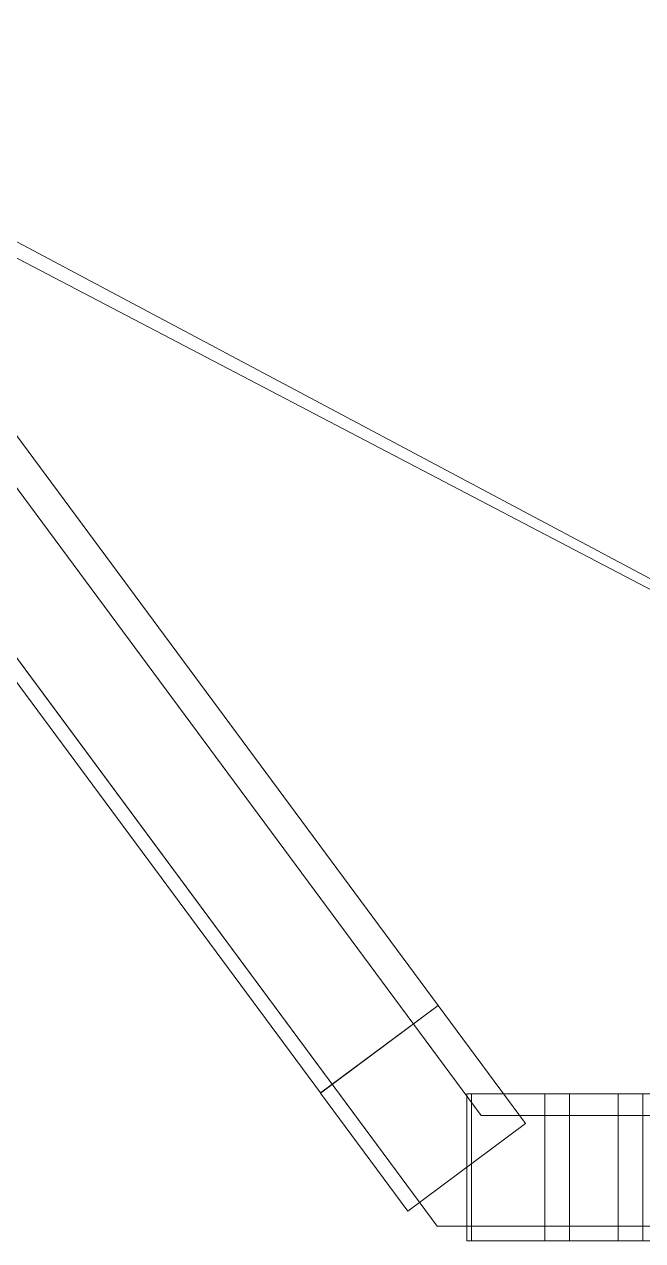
# Model space of a CAD drawing. Header units: millimetres. Extents: x -40035 to 35850, y -22604 to 20487.
# Drawn here: x -6980 to -6348, y -22604 to -21362 of the extents above; entities that cross this region are included whole.
import ezdxf

# ---------------------------------------------------------------- set-up
doc = ezdxf.new("R2010")
doc.units = ezdxf.units.MM
for name, color, linetype, lineweight in [('A-FLOR', 192, 'Continuous', 9), ('A-GLAZ-CWMG', 51, 'Continuous', 9), ('A-ROOF', 132, 'Continuous', 9), ('S-FNDN', 32, 'Continuous', 9)]:
    doc.layers.add(name, color=color, linetype=linetype, lineweight=lineweight)

# ---------------------------------------------------------------- blocks, each defined once
blk = doc.blocks.new('Pfosten rechteckig - 6 x 12-705040-_3D_')
at = {"layer": 'A-GLAZ-CWMG'}
mesh = blk.add_polyface(dxfattribs=at)
corners = [(0, 75), (-150, 75), (-150, -75), (0, -75)]
mesh.append_faces([[corners[k] for k in face] for face in [(2, 3, 0, 1)]])
mesh = blk.add_polyface(dxfattribs=at)
corners = [(-150, 75), (0, 75), (0, 75, -1066.7), (-150, 75, -1066.7)]
mesh.append_faces([[corners[k] for k in face] for face in [(0, 1, 2, 3)]])
mesh = blk.add_polyface(dxfattribs=at)
corners = [(-150, -75), (-150, 75), (-150, 75, -1066.7), (-150, -75, -1066.7)]
mesh.append_faces([[corners[k] for k in face] for face in [(3, 0, 1, 2)]])
mesh = blk.add_polyface(dxfattribs=at)
corners = [(0, 75), (0, -75), (0, -75, -1066.7), (0, 75, -1066.7)]
mesh.append_faces([[corners[k] for k in face] for face in [(3, 0, 1, 2)]])
mesh = blk.add_polyface(dxfattribs=at)
corners = [(0, -75), (-150, -75), (-150, -75, -1066.7), (0, -75, -1066.7)]
mesh.append_faces([[corners[k] for k in face] for face in [(0, 1, 2, 3)]])
blk = doc.blocks.new('Pfosten rechteckig - 6 x 12-705039-_3D_')
at = {"layer": 'A-GLAZ-CWMG'}
mesh = blk.add_polyface(dxfattribs=at)
corners = [(-150, 75), (0, 75), (0, 75, -550), (-150, 75, -550)]
mesh.append_faces([[corners[k] for k in face] for face in [(3, 0, 1, 2)]])
mesh = blk.add_polyface(dxfattribs=at)
corners = [(-150, -75), (-150, 75), (-150, 75, -550), (-150, -75, -550)]
mesh.append_faces([[corners[k] for k in face] for face in [(0, 1, 2, 3)]])
mesh = blk.add_polyface(dxfattribs=at)
corners = [(0, 75), (0, -75), (0, -75, -550), (0, 75, -550)]
mesh.append_faces([[corners[k] for k in face] for face in [(0, 1, 2, 3)]])
mesh = blk.add_polyface(dxfattribs=at)
corners = [(0, -75), (-150, -75), (-150, -75, -550), (0, -75, -550)]
mesh.append_faces([[corners[k] for k in face] for face in [(3, 0, 1, 2)]])
blk = doc.blocks.new('Pfosten rechteckig - 6 x 12-705048-_3D_')
at = {"layer": 'A-GLAZ-CWMG'}
mesh = blk.add_polyface(dxfattribs=at)
corners = [(-150, 75), (0, 75), (0, 75, -1066.7), (-150, 75, -1066.7)]
mesh.append_faces([[corners[k] for k in face] for face in [(3, 0, 1, 2)]])
mesh = blk.add_polyface(dxfattribs=at)
corners = [(-150, -75), (-150, 75), (-150, 75, -1066.7), (-150, -75, -1066.7)]
mesh.append_faces([[corners[k] for k in face] for face in [(3, 0, 1, 2)]])
mesh = blk.add_polyface(dxfattribs=at)
corners = [(0, 75), (0, -75), (0, -75, -1066.7), (0, 75, -1066.7)]
mesh.append_faces([[corners[k] for k in face] for face in [(3, 0, 1, 2)]])
mesh = blk.add_polyface(dxfattribs=at)
corners = [(0, -75), (-150, -75), (-150, -75, -1066.7), (0, -75, -1066.7)]
mesh.append_faces([[corners[k] for k in face] for face in [(3, 0, 1, 2)]])
blk = doc.blocks.new('Pfosten rechteckig - 6 x 12-997120-_3D_')
at = {"layer": 'A-GLAZ-CWMG'}
mesh = blk.add_polyface(dxfattribs=at)
corners = [(75, 75), (-75, 75), (-75, -75), (75, -75)]
mesh.append_faces([[corners[k] for k in face] for face in [(2, 3, 0, 1)]])
mesh = blk.add_polyface(dxfattribs=at)
corners = [(75, 75, -1235.3), (75, -75, -1235.3), (-75, -75, -1235.3), (-75, 75, -1235.3)]
mesh.append_faces([[corners[k] for k in face] for face in [(0, 1, 2, 3)]])
mesh = blk.add_polyface(dxfattribs=at)
corners = [(-75, 75), (75, 75), (75, 75, -1235.3), (-75, 75, -1235.3)]
mesh.append_faces([[corners[k] for k in face] for face in [(0, 1, 2, 3)]])
mesh = blk.add_polyface(dxfattribs=at)
corners = [(-75, -75), (-75, 75), (-75, 75, -1235.3), (-75, -75, -1235.3)]
mesh.append_faces([[corners[k] for k in face] for face in [(0, 1, 2, 3)]])
mesh = blk.add_polyface(dxfattribs=at)
corners = [(75, 75), (75, -75), (75, -75, -1235.3), (75, 75, -1235.3)]
mesh.append_faces([[corners[k] for k in face] for face in [(0, 1, 2, 3)]])
mesh = blk.add_polyface(dxfattribs=at)
corners = [(75, -75), (-75, -75), (-75, -75, -1235.3), (75, -75, -1235.3)]
mesh.append_faces([[corners[k] for k in face] for face in [(0, 1, 2, 3)]])
blk = doc.blocks.new('Pfosten rechteckig - 6 x 12-997121-_3D_')
at = {"layer": 'A-GLAZ-CWMG'}
mesh = blk.add_polyface(dxfattribs=at)
corners = [(0, 75), (-150, 75), (-150, -75), (0, -75)]
mesh.append_faces([[corners[k] for k in face] for face in [(2, 3, 0, 1)]])
mesh = blk.add_polyface(dxfattribs=at)
corners = [(0, 75, -1235.3), (0, -75, -1235.3), (-150, -75, -1235.3), (-150, 75, -1235.3)]
mesh.append_faces([[corners[k] for k in face] for face in [(0, 1, 2, 3)]])
mesh = blk.add_polyface(dxfattribs=at)
corners = [(-150, 75), (0, 75), (0, 75, -1235.3), (-150, 75, -1235.3)]
mesh.append_faces([[corners[k] for k in face] for face in [(0, 1, 2, 3)]])
mesh = blk.add_polyface(dxfattribs=at)
corners = [(-150, -75), (-150, 75), (-150, 75, -1235.3), (-150, -75, -1235.3)]
mesh.append_faces([[corners[k] for k in face] for face in [(3, 0, 1, 2)]])
mesh = blk.add_polyface(dxfattribs=at)
corners = [(0, 75), (0, -75), (0, -75, -1235.3), (0, 75, -1235.3)]
mesh.append_faces([[corners[k] for k in face] for face in [(3, 0, 1, 2)]])
mesh = blk.add_polyface(dxfattribs=at)
corners = [(0, -75), (-150, -75), (-150, -75, -1235.3), (0, -75, -1235.3)]
mesh.append_faces([[corners[k] for k in face] for face in [(0, 1, 2, 3)]])
blk = doc.blocks.new('Pfosten rechteckig - 6 x 12-574866-_3D_')
at = {"layer": 'A-GLAZ-CWMG'}
mesh = blk.add_polyface(dxfattribs=at)
corners = [(75, 75), (-75, 75), (-75, -75), (75, -75)]
mesh.append_faces([[corners[k] for k in face] for face in [(2, 3, 0, 1)]])
mesh = blk.add_polyface(dxfattribs=at)
corners = [(-75, 75), (75, 75), (75, 75, -100), (-75, 75, -100)]
mesh.append_faces([[corners[k] for k in face] for face in [(0, 1, 2, 3)]])
mesh = blk.add_polyface(dxfattribs=at)
corners = [(-75, -75), (-75, 75), (-75, 75, -100), (-75, -75, -100)]
mesh.append_faces([[corners[k] for k in face] for face in [(0, 1, 2, 3)]])
mesh = blk.add_polyface(dxfattribs=at)
corners = [(75, 75), (75, -75), (75, -75, -100), (75, 75, -100)]
mesh.append_faces([[corners[k] for k in face] for face in [(0, 1, 2, 3)]])
mesh = blk.add_polyface(dxfattribs=at)
corners = [(75, -75), (-75, -75), (-75, -75, -100), (75, -75, -100)]
mesh.append_faces([[corners[k] for k in face] for face in [(0, 1, 2, 3)]])
blk = doc.blocks.new('Pfosten rechteckig - 6 x 12-705012-_3D_')
at = {"layer": 'A-GLAZ-CWMG'}
mesh = blk.add_polyface(dxfattribs=at)
corners = [(-150, 75), (0, 75), (0, 75, -1000), (-150, 75, -1000)]
mesh.append_faces([[corners[k] for k in face] for face in [(0, 1, 2, 3)]])
mesh = blk.add_polyface(dxfattribs=at)
corners = [(-150, -75), (-150, 75), (-150, 75, -1000), (-150, -75, -1000)]
mesh.append_faces([[corners[k] for k in face] for face in [(3, 0, 1, 2)]])
mesh = blk.add_polyface(dxfattribs=at)
corners = [(0, 75), (0, -75), (0, -75, -1000), (0, 75, -1000)]
mesh.append_faces([[corners[k] for k in face] for face in [(3, 0, 1, 2)]])
mesh = blk.add_polyface(dxfattribs=at)
corners = [(0, -75), (-150, -75), (-150, -75, -1000), (0, -75, -1000)]
mesh.append_faces([[corners[k] for k in face] for face in [(0, 1, 2, 3)]])
blk = doc.blocks.new('Pfosten rechteckig - 6 x 12-998160-_3D_')
at = {"layer": 'A-GLAZ-CWMG'}
mesh = blk.add_polyface(dxfattribs=at)
corners = [(75, 75, -100), (75, -75, -100), (-75, -75, -100), (-75, 75, -100)]
mesh.append_faces([[corners[k] for k in face] for face in [(0, 1, 2, 3)]])
mesh = blk.add_polyface(dxfattribs=at)
corners = [(-75, 75), (75, 75), (75, 75, -100), (-75, 75, -100)]
mesh.append_faces([[corners[k] for k in face] for face in [(3, 0, 1, 2)]])
mesh = blk.add_polyface(dxfattribs=at)
corners = [(-75, -75), (-75, 75), (-75, 75, -100), (-75, -75, -100)]
mesh.append_faces([[corners[k] for k in face] for face in [(3, 0, 1, 2)]])
mesh = blk.add_polyface(dxfattribs=at)
corners = [(75, 75), (75, -75), (75, -75, -100), (75, 75, -100)]
mesh.append_faces([[corners[k] for k in face] for face in [(3, 0, 1, 2)]])
mesh = blk.add_polyface(dxfattribs=at)
corners = [(75, -75), (-75, -75), (-75, -75, -100), (75, -75, -100)]
mesh.append_faces([[corners[k] for k in face] for face in [(3, 0, 1, 2)]])
blk = doc.blocks.new('Pfosten rechteckig - 6 x 12-996998-_3D_')
at = {"layer": 'A-GLAZ-CWMG'}
mesh = blk.add_polyface(dxfattribs=at)
corners = [(75, 75, -25), (75, -75, -25), (-75, -75, -25), (-75, 75, -25)]
mesh.append_faces([[corners[k] for k in face] for face in [(0, 1, 2, 3)]])
mesh = blk.add_polyface(dxfattribs=at)
corners = [(-75, 75), (75, 75), (75, 75, -25), (-75, 75, -25)]
mesh.append_faces([[corners[k] for k in face] for face in [(0, 1, 2, 3)]])
mesh = blk.add_polyface(dxfattribs=at)
corners = [(-75, -75), (-75, 75), (-75, 75, -25), (-75, -75, -25)]
mesh.append_faces([[corners[k] for k in face] for face in [(0, 1, 2, 3)]])
mesh = blk.add_polyface(dxfattribs=at)
corners = [(75, 75), (75, -75), (75, -75, -25), (75, 75, -25)]
mesh.append_faces([[corners[k] for k in face] for face in [(0, 1, 2, 3)]])
mesh = blk.add_polyface(dxfattribs=at)
corners = [(75, -75), (-75, -75), (-75, -75, -25), (75, -75, -25)]
mesh.append_faces([[corners[k] for k in face] for face in [(0, 1, 2, 3)]])
blk = doc.blocks.new('Pfosten rechteckig - 6 x 12-997103-_3D_')
at = {"layer": 'A-GLAZ-CWMG'}
mesh = blk.add_polyface(dxfattribs=at)
corners = [(75, 75), (-75, 75), (-75, -75), (75, -75)]
mesh.append_faces([[corners[k] for k in face] for face in [(2, 3, 0, 1)]])
mesh = blk.add_polyface(dxfattribs=at)
corners = [(75, 75, -1216.7), (75, -75, -1216.7), (-75, -75, -1216.7), (-75, 75, -1216.7)]
mesh.append_faces([[corners[k] for k in face] for face in [(0, 1, 2, 3)]])
mesh = blk.add_polyface(dxfattribs=at)
corners = [(-75, 75), (75, 75), (75, 75, -1216.7), (-75, 75, -1216.7)]
mesh.append_faces([[corners[k] for k in face] for face in [(3, 0, 1, 2)]])
mesh = blk.add_polyface(dxfattribs=at)
corners = [(-75, -75), (-75, 75), (-75, 75, -1216.7), (-75, -75, -1216.7)]
mesh.append_faces([[corners[k] for k in face] for face in [(3, 0, 1, 2)]])
mesh = blk.add_polyface(dxfattribs=at)
corners = [(75, 75), (75, -75), (75, -75, -1216.7), (75, 75, -1216.7)]
mesh.append_faces([[corners[k] for k in face] for face in [(3, 0, 1, 2)]])
mesh = blk.add_polyface(dxfattribs=at)
corners = [(75, -75), (-75, -75), (-75, -75, -1216.7), (75, -75, -1216.7)]
mesh.append_faces([[corners[k] for k in face] for face in [(3, 0, 1, 2)]])
blk = doc.blocks.new('Pfosten rechteckig - 6 x 12-705058-_3D_')
at = {"layer": 'A-GLAZ-CWMG'}
mesh = blk.add_polyface(dxfattribs=at)
corners = [(0, 75, -1000), (0, -75, -1000), (-150, -75, -1000), (-150, 75, -1000)]
mesh.append_faces([[corners[k] for k in face] for face in [(0, 1, 2, 3)]])
mesh = blk.add_polyface(dxfattribs=at)
corners = [(-150, 75), (0, 75), (0, 75, -1000), (-150, 75, -1000)]
mesh.append_faces([[corners[k] for k in face] for face in [(0, 1, 2, 3)]])
mesh = blk.add_polyface(dxfattribs=at)
corners = [(-150, -75), (-150, 75), (-150, 75, -1000), (-150, -75, -1000)]
mesh.append_faces([[corners[k] for k in face] for face in [(0, 1, 2, 3)]])
mesh = blk.add_polyface(dxfattribs=at)
corners = [(0, 75), (0, -75), (0, -75, -1000), (0, 75, -1000)]
mesh.append_faces([[corners[k] for k in face] for face in [(0, 1, 2, 3)]])
mesh = blk.add_polyface(dxfattribs=at)
corners = [(0, -75), (-150, -75), (-150, -75, -1000), (0, -75, -1000)]
mesh.append_faces([[corners[k] for k in face] for face in [(0, 1, 2, 3)]])
blk = doc.blocks.new('Pfosten rechteckig - 6 x 12-997122-_3D_')
at = {"layer": 'A-GLAZ-CWMG'}
mesh = blk.add_polyface(dxfattribs=at)
corners = [(0, 75), (-150, 75), (-150, -75), (0, -75)]
mesh.append_faces([[corners[k] for k in face] for face in [(2, 3, 0, 1)]])
mesh = blk.add_polyface(dxfattribs=at)
corners = [(0, 75, -1235.3), (0, -75, -1235.3), (-150, -75, -1235.3), (-150, 75, -1235.3)]
mesh.append_faces([[corners[k] for k in face] for face in [(0, 1, 2, 3)]])
mesh = blk.add_polyface(dxfattribs=at)
corners = [(-150, 75), (0, 75), (0, 75, -1235.3), (-150, 75, -1235.3)]
mesh.append_faces([[corners[k] for k in face] for face in [(0, 1, 2, 3)]])
mesh = blk.add_polyface(dxfattribs=at)
corners = [(-150, -75), (-150, 75), (-150, 75, -1235.3), (-150, -75, -1235.3)]
mesh.append_faces([[corners[k] for k in face] for face in [(3, 0, 1, 2)]])
mesh = blk.add_polyface(dxfattribs=at)
corners = [(0, 75), (0, -75), (0, -75, -1235.3), (0, 75, -1235.3)]
mesh.append_faces([[corners[k] for k in face] for face in [(3, 0, 1, 2)]])
mesh = blk.add_polyface(dxfattribs=at)
corners = [(0, -75), (-150, -75), (-150, -75, -1235.3), (0, -75, -1235.3)]
mesh.append_faces([[corners[k] for k in face] for face in [(0, 1, 2, 3)]])
blk = doc.blocks.new('Pfosten rechteckig - 6 x 12-625972-_3D_')
at = {"layer": 'A-GLAZ-CWMG'}
mesh = blk.add_polyface(dxfattribs=at)
corners = [(-150, 75), (0, 75), (0, 75, -100), (-150, 75, -100)]
mesh.append_faces([[corners[k] for k in face] for face in [(3, 0, 1, 2)]])
mesh = blk.add_polyface(dxfattribs=at)
corners = [(-150, -75), (-150, 75), (-150, 75, -100), (-150, -75, -100)]
mesh.append_faces([[corners[k] for k in face] for face in [(0, 1, 2, 3)]])
mesh = blk.add_polyface(dxfattribs=at)
corners = [(0, 75), (0, -75), (0, -75, -100), (0, 75, -100)]
mesh.append_faces([[corners[k] for k in face] for face in [(0, 1, 2, 3)]])
mesh = blk.add_polyface(dxfattribs=at)
corners = [(0, -75), (-150, -75), (-150, -75, -100), (0, -75, -100)]
mesh.append_faces([[corners[k] for k in face] for face in [(3, 0, 1, 2)]])
blk = doc.blocks.new('Pfosten rechteckig - 6 x 12-705044-_3D_')
at = {"layer": 'A-GLAZ-CWMG'}
mesh = blk.add_polyface(dxfattribs=at)
corners = [(0, 75, -80), (0, -75, -80), (-150, -75, -80), (-150, 75, -80)]
mesh.append_faces([[corners[k] for k in face] for face in [(0, 1, 2, 3)]])
mesh = blk.add_polyface(dxfattribs=at)
corners = [(-150, 75), (0, 75), (0, 75, -80), (-150, 75, -80)]
mesh.append_faces([[corners[k] for k in face] for face in [(0, 1, 2, 3)]])
mesh = blk.add_polyface(dxfattribs=at)
corners = [(-150, -75), (-150, 75), (-150, 75, -80), (-150, -75, -80)]
mesh.append_faces([[corners[k] for k in face] for face in [(0, 1, 2, 3)]])
mesh = blk.add_polyface(dxfattribs=at)
corners = [(0, 75), (0, -75), (0, -75, -80), (0, 75, -80)]
mesh.append_faces([[corners[k] for k in face] for face in [(0, 1, 2, 3)]])
mesh = blk.add_polyface(dxfattribs=at)
corners = [(0, -75), (-150, -75), (-150, -75, -80), (0, -75, -80)]
mesh.append_faces([[corners[k] for k in face] for face in [(0, 1, 2, 3)]])
blk = doc.blocks.new('Pfosten rechteckig - 6 x 12-997104-_3D_')
at = {"layer": 'A-GLAZ-CWMG'}
mesh = blk.add_polyface(dxfattribs=at)
corners = [(0, 75), (-150, 75), (-150, -75), (0, -75)]
mesh.append_faces([[corners[k] for k in face] for face in [(2, 3, 0, 1)]])
mesh = blk.add_polyface(dxfattribs=at)
corners = [(-150, 75), (0, 75), (0, 75, -25), (-150, 75, -25)]
mesh.append_faces([[corners[k] for k in face] for face in [(0, 1, 2, 3)]])
mesh = blk.add_polyface(dxfattribs=at)
corners = [(-150, -75), (-150, 75), (-150, 75, -25), (-150, -75, -25)]
mesh.append_faces([[corners[k] for k in face] for face in [(0, 1, 2, 3)]])
mesh = blk.add_polyface(dxfattribs=at)
corners = [(0, 75), (0, -75), (0, -75, -25), (0, 75, -25)]
mesh.append_faces([[corners[k] for k in face] for face in [(0, 1, 2, 3)]])
mesh = blk.add_polyface(dxfattribs=at)
corners = [(0, -75), (-150, -75), (-150, -75, -25), (0, -75, -25)]
mesh.append_faces([[corners[k] for k in face] for face in [(0, 1, 2, 3)]])
blk = doc.blocks.new('Pfosten rechteckig - 6 x 12-997105-_3D_')
at = {"layer": 'A-GLAZ-CWMG'}
mesh = blk.add_polyface(dxfattribs=at)
corners = [(0, 75), (-150, 75), (-150, -75), (0, -75)]
mesh.append_faces([[corners[k] for k in face] for face in [(2, 3, 0, 1)]])
mesh = blk.add_polyface(dxfattribs=at)
corners = [(0, 75, -5), (0, -75, -5), (-150, -75, -5), (-150, 75, -5)]
mesh.append_faces([[corners[k] for k in face] for face in [(0, 1, 2, 3)]])
mesh = blk.add_polyface(dxfattribs=at)
corners = [(-150, 75), (0, 75), (0, 75, -5), (-150, 75, -5)]
mesh.append_faces([[corners[k] for k in face] for face in [(3, 0, 1, 2)]])
mesh = blk.add_polyface(dxfattribs=at)
corners = [(-150, -75), (-150, 75), (-150, 75, -5), (-150, -75, -5)]
mesh.append_faces([[corners[k] for k in face] for face in [(3, 0, 1, 2)]])
mesh = blk.add_polyface(dxfattribs=at)
corners = [(0, 75), (0, -75), (0, -75, -5), (0, 75, -5)]
mesh.append_faces([[corners[k] for k in face] for face in [(3, 0, 1, 2)]])
mesh = blk.add_polyface(dxfattribs=at)
corners = [(0, -75), (-150, -75), (-150, -75, -5), (0, -75, -5)]
mesh.append_faces([[corners[k] for k in face] for face in [(3, 0, 1, 2)]])
blk = doc.blocks.new('Pfosten rechteckig - 6 x 12-997107-_3D_')
at = {"layer": 'A-GLAZ-CWMG'}
mesh = blk.add_polyface(dxfattribs=at)
corners = [(75, 75, -1975), (75, -75, -1975), (-75, -75, -1975), (-75, 75, -1975)]
mesh.append_faces([[corners[k] for k in face] for face in [(0, 1, 2, 3)]])
mesh = blk.add_polyface(dxfattribs=at)
corners = [(-75, 75), (75, 75), (75, 75, -1975), (-75, 75, -1975)]
mesh.append_faces([[corners[k] for k in face] for face in [(3, 0, 1, 2)]])
mesh = blk.add_polyface(dxfattribs=at)
corners = [(-75, -75), (-75, 75), (-75, 75, -1975), (-75, -75, -1975)]
mesh.append_faces([[corners[k] for k in face] for face in [(3, 0, 1, 2)]])
mesh = blk.add_polyface(dxfattribs=at)
corners = [(75, 75), (75, -75), (75, -75, -1975), (75, 75, -1975)]
mesh.append_faces([[corners[k] for k in face] for face in [(3, 0, 1, 2)]])
mesh = blk.add_polyface(dxfattribs=at)
corners = [(75, -75), (-75, -75), (-75, -75, -1975), (75, -75, -1975)]
mesh.append_faces([[corners[k] for k in face] for face in [(3, 0, 1, 2)]])
blk = doc.blocks.new('Pfosten rechteckig - 6 x 12-998161-_3D_')
at = {"layer": 'A-GLAZ-CWMG'}
mesh = blk.add_polyface(dxfattribs=at)
corners = [(75, 75), (-75, 75), (-75, -75), (75, -75)]
mesh.append_faces([[corners[k] for k in face] for face in [(2, 3, 0, 1)]])
mesh = blk.add_polyface(dxfattribs=at)
corners = [(75, 75, -1066.7), (75, -75, -1066.7), (-75, -75, -1066.7), (-75, 75, -1066.7)]
mesh.append_faces([[corners[k] for k in face] for face in [(0, 1, 2, 3)]])
mesh = blk.add_polyface(dxfattribs=at)
corners = [(-75, 75), (75, 75), (75, 75, -1066.7), (-75, 75, -1066.7)]
mesh.append_faces([[corners[k] for k in face] for face in [(3, 0, 1, 2)]])
mesh = blk.add_polyface(dxfattribs=at)
corners = [(-75, -75), (-75, 75), (-75, 75, -1066.7), (-75, -75, -1066.7)]
mesh.append_faces([[corners[k] for k in face] for face in [(3, 0, 1, 2)]])
mesh = blk.add_polyface(dxfattribs=at)
corners = [(75, 75), (75, -75), (75, -75, -1066.7), (75, 75, -1066.7)]
mesh.append_faces([[corners[k] for k in face] for face in [(3, 0, 1, 2)]])
mesh = blk.add_polyface(dxfattribs=at)
corners = [(75, -75), (-75, -75), (-75, -75, -1066.7), (75, -75, -1066.7)]
mesh.append_faces([[corners[k] for k in face] for face in [(3, 0, 1, 2)]])

msp = doc.modelspace()

# ---------------------------------------------------------------- block references
at = {"layer": 'A-GLAZ-CWMG', "extrusion": (0.595185, -0.803589, 0), "rotation": 90}
for name, p in [('Pfosten rechteckig - 6 x 12-997120-_3D_', (-18654.7, 3200, 14068.9)), ('Pfosten rechteckig - 6 x 12-997120-_3D_', (-18654.7, 2133.3, 14068.9)), ('Pfosten rechteckig - 6 x 12-997120-_3D_', (-18654.7, 1066.7, 14068.9)), ('Pfosten rechteckig - 6 x 12-997120-_3D_', (-18654.7, 3750, 14068.9)), ('Pfosten rechteckig - 6 x 12-997120-_3D_', (-18654.7, 4300, 14068.9)), ('Pfosten rechteckig - 6 x 12-997120-_3D_', (-18654.7, 5300, 14068.9)), ('Pfosten rechteckig - 6 x 12-997120-_3D_', (-18654.7, 6300, 14068.9)), ('Pfosten rechteckig - 6 x 12-997122-_3D_', (-18654.7, 7300, 14068.9))]:
    msp.add_blockref(name, p, dxfattribs=at)
at = {"layer": 'A-GLAZ-CWMG', "extrusion": (-0.595185, 0.803589, 0), "rotation": 270}
msp.add_blockref('Pfosten rechteckig - 6 x 12-997121-_3D_', (18654.7, 0, -12833.6), dxfattribs=at)
at = {"layer": 'A-GLAZ-CWMG', "extrusion": (0, 0, -1)}
for name, p, rotation in [('Pfosten rechteckig - 6 x 12-705040-_3D_', (6527.8, -22529.2), 233.4741940449637), ('Pfosten rechteckig - 6 x 12-705039-_3D_', (6527.8, -22529.2, -3200), 233.4741940449637), ('Pfosten rechteckig - 6 x 12-705048-_3D_', (6527.8, -22529.2, -1066.7), 233.4741940449637), ('Pfosten rechteckig - 6 x 12-705048-_3D_', (6527.8, -22529.2, -2133.3), 233.4741940449637), ('Pfosten rechteckig - 6 x 12-705012-_3D_', (6527.8, -22529.2, -4300), 233.4741940449637), ('Pfosten rechteckig - 6 x 12-705039-_3D_', (6527.8, -22529.2, -3750), 233.4741940449637), ('Pfosten rechteckig - 6 x 12-705012-_3D_', (6527.8, -22529.2, -5300), 233.4741940449637), ('Pfosten rechteckig - 6 x 12-705058-_3D_', (6527.8, -22529.2, -6300), 233.4741940449637), ('Pfosten rechteckig - 6 x 12-574866-_3D_', (6447.8, -22529.2), 180), ('Pfosten rechteckig - 6 x 12-997107-_3D_', (6447.8, -22529.2, -100), 180), ('Pfosten rechteckig - 6 x 12-998161-_3D_', (6447.8, -22529.2, -2133.3), 180), ('Pfosten rechteckig - 6 x 12-997103-_3D_', (6347.8, -22529.2, -2058.3), 180)]:
    msp.add_blockref(name, p, dxfattribs=dict(at, rotation=rotation))
at = {"layer": 'A-GLAZ-CWMG', "extrusion": (1, 0, 0), "rotation": 90}
for name, p in [('Pfosten rechteckig - 6 x 12-705044-_3D_', (-22529.2, 7300, -6447.8)), ('Pfosten rechteckig - 6 x 12-998160-_3D_', (-22529.2, 3750, -6347.8)), ('Pfosten rechteckig - 6 x 12-998160-_3D_', (-22529.2, 4300, -6347.8)), ('Pfosten rechteckig - 6 x 12-998160-_3D_', (-22529.2, 2066.7, -6347.8)), ('Pfosten rechteckig - 6 x 12-998160-_3D_', (-22529.2, 5300, -6347.8)), ('Pfosten rechteckig - 6 x 12-998160-_3D_', (-22529.2, 6300, -6347.8)), ('Pfosten rechteckig - 6 x 12-625972-_3D_', (-22529.2, 7300, -6347.8)), ('Pfosten rechteckig - 6 x 12-996998-_3D_', (-22529.2, 2000, -6347.8)), ('Pfosten rechteckig - 6 x 12-996998-_3D_', (-22529.2, 100, -6347.8))]:
    msp.add_blockref(name, p, dxfattribs=at)
at = {"layer": 'A-GLAZ-CWMG', "extrusion": (-1, 0, 0), "rotation": 270}
for name, p in [('Pfosten rechteckig - 6 x 12-997105-_3D_', (22529.2, 0, 6527.8)), ('Pfosten rechteckig - 6 x 12-997104-_3D_', (22529.2, 0, 6372.8))]:
    msp.add_blockref(name, p, dxfattribs=at)

# ---------------------------------------------------------------- meshes
at = {"layer": 'A-FLOR'}
mesh = msp.add_polyface(dxfattribs=at)
corners = [(35708.4, -19573, 4300), (35708.4, 15367.4, 4300), (22023.4, 15367.4, 4300), (22023.4, 18917.4, 4300), (-33711.6, 18917.4, 4300), (-33711.6, 6517.4, 4300), (-39715.4, 6517.4, 4300), (-39715.4, 2191.3, 4300), (-39591.6, 2191.3, 4300), (-39591.6, 6397.4, 4300), (21318.4, 6397.4, 4300), (21318.4, -767.6, 4300), (20018.4, -767.6, 4300), (20018.4, -2467.6, 4300), (21083.4, -2467.6, 4300), (21083.4, -2287.6, 4300), (21318.4, -2287.6, 4300), (21318.4, -11702.6, 4300), (-39591.6, -11702.6, 4300), (-39591.6, -1458.7, 4300), (-39715.4, -1458.7, 4300), (-39715.4, -11822.6, 4300), (-33714.6, -11822.6, 4300), (-33714.6, -21222.6, 4300), (-31115.5, -21222.6, 4300), (-30206.2, -22450.3, 4300), (-28926.2, -22450.3, 4300), (-27996.5, -21222.6, 4300), (-7441.6, -21222.6, 4300), (-6513.1, -22476.2, 4300), (-5153.1, -22476.2, 4300), (-4203.9, -21222.6, 4300), (16285.4, -21222.6, 4300), (17202, -22460.1, 4300), (18551.8, -22460.1, 4300), (19488.9, -21222.6, 4300), (22024.6, -21222.6, 4300), (22024.6, -19573, 4300), (22144.6, -19573, 4300), (22144.6, -11942.6, 4300), (28098.4, -11942.6, 4300), (28098.4, 6606.5, 4300), (22168.9, 6606.5, 4300), (22168.9, 7667.4, 4300), (28098.4, 7667.4, 4300), (28098.4, 7684.4, 4300), (29453.4, 7684.4, 4300), (29453.4, -13074.8, 4300), (28098.4, -13074.8, 4300), (23360.7, -13074.8, 4300), (23360.7, -19573, 4300), (-33594.6, -12527.6, 4300), (-32514.6, -12527.6, 4300), (-32514.6, -11942.6, 4300), (-28326.7, -11942.6, 4300), (-28326.7, -14852.6, 4300), (-33594.6, -14852.6, 4300), (-33591.6, 9482.4, 4300), (-28884.6, 9482.4, 4300), (-28884.6, 6637.4, 4300), (-32514.6, 6637.4, 4300), (-32514.6, 7197.4, 4300), (-32914.6, 7197.4, 4300), (-32914.6, 7162.4, 4300), (-33591.6, 7162.4, 4300), (-8951.7, 6617.4, 4300), (-28414.6, 6617.4, 4300), (-28414.6, 9482.4, 4300), (-8951.7, 9482.4, 4300)]
mesh.append_faces([[corners[k] for k in face] for face in [(9, 6, 7, 8), (63, 60, 61, 62)]], dxfattribs={"vtx0": -1})
mesh.append_faces([[corners[k] for k in face] for face in [(31, 17, 54), (16, 41, 11, 15), (58, 67, 4, 57)]], dxfattribs={"vtx0": -1, "vtx1": -1, "vtx2": -1})
mesh.append_faces([[corners[k] for k in face] for face in [(28, 31, 54, 55), (55, 24, 27, 28), (5, 66, 59, 60)]], dxfattribs={"vtx0": -1, "vtx1": -1, "vtx3": -1})
mesh.append_faces([[corners[k] for k in face] for face in [(56, 23, 24, 55), (18, 21, 22, 17), (42, 10, 11, 41), (65, 9, 10), (16, 40, 41), (2, 45, 46, 1), (59, 66, 67, 58), (5, 64, 57, 4), (9, 5, 6)]], dxfattribs={"vtx0": -1, "vtx2": -1})
mesh.append_faces([[corners[k] for k in face] for face in [(17, 31, 32, 37), (22, 53, 54, 17), (10, 42, 43, 2)]], dxfattribs={"vtx0": -1, "vtx2": -1, "vtx3": -1})
mesh.append_faces([[corners[k] for k in face] for face in [(68, 2, 3, 4)]], dxfattribs={"vtx0": -1, "vtx3": -1})
mesh.append_faces([[corners[k] for k in face] for face in [(20, 21, 18, 19)]], dxfattribs={"vtx1": -1})
mesh.append_faces([[corners[k] for k in face] for face in [(50, 0, 47), (11, 12, 15), (67, 68, 4)]], dxfattribs={"vtx1": -1, "vtx2": -1})
mesh.append_faces([[corners[k] for k in face] for face in [(68, 65, 10, 2), (65, 66, 5, 9), (63, 64, 5, 60)]], dxfattribs={"vtx1": -1, "vtx2": -1, "vtx3": -1})
mesh.append_faces([[corners[k] for k in face] for face in [(39, 40, 16, 17), (46, 47, 0, 1), (56, 51, 22, 23)]], dxfattribs={"vtx1": -1, "vtx3": -1})
mesh.append_faces([[corners[k] for k in face] for face in [(48, 49, 50, 47), (13, 14, 15, 12)]], dxfattribs={"vtx2": -1})
mesh.append_faces([[corners[k] for k in face] for face in [(35, 36, 37, 32), (37, 38, 39, 17), (51, 52, 53, 22), (43, 44, 45, 2)]], dxfattribs={"vtx2": -1, "vtx3": -1})
mesh.append_faces([[corners[k] for k in face] for face in [(32, 33, 34, 35), (28, 29, 30, 31), (24, 25, 26, 27)]], dxfattribs={"vtx3": -1})
mesh = msp.add_polyface(dxfattribs=at)
corners = [(22023.4, 18917.4, 4000), (22023.4, 15367.4, 4000), (35708.4, 15367.4, 4000), (35708.4, -19573, 4000), (23360.7, -19573, 4000), (23360.7, -13074.8, 4000), (28098.4, -13074.8, 4000), (29453.4, -13074.8, 4000), (29453.4, 7684.4, 4000), (28098.4, 7684.4, 4000), (28098.4, 7667.4, 4000), (22168.9, 7667.4, 4000), (22168.9, 6606.5, 4000), (28098.4, 6606.5, 4000), (28098.4, -11942.6, 4000), (22144.6, -11942.6, 4000), (22144.6, -19573, 4000), (22024.6, -19573, 4000), (22024.6, -21222.6, 4000), (19488.9, -21222.6, 4000), (18551.8, -22460.1, 4000), (17202, -22460.1, 4000), (16285.4, -21222.6, 4000), (-4203.9, -21222.6, 4000), (-5153.1, -22476.2, 4000), (-6513.1, -22476.2, 4000), (-7441.6, -21222.6, 4000), (-27996.5, -21222.6, 4000), (-28926.2, -22450.3, 4000), (-30206.2, -22450.3, 4000), (-31115.5, -21222.6, 4000), (-33714.6, -21222.6, 4000), (-33714.6, -11822.6, 4000), (-39715.4, -11822.6, 4000), (-39715.4, -1458.7, 4000), (-39591.6, -1458.7, 4000), (-39591.6, -11702.6, 4000), (21318.4, -11702.6, 4000), (21318.4, -2287.6, 4000), (21083.4, -2287.6, 4000), (21083.4, -2467.6, 4000), (20018.4, -2467.6, 4000), (20018.4, -767.6, 4000), (21318.4, -767.6, 4000), (21318.4, 6397.4, 4000), (-39591.6, 6397.4, 4000), (-39591.6, 2191.3, 4000), (-39715.4, 2191.3, 4000), (-39715.4, 6517.4, 4000), (-33711.6, 6517.4, 4000), (-33711.6, 18917.4, 4000), (-32514.6, -12527.6, 4000), (-33594.6, -12527.6, 4000), (-33594.6, -14852.6, 4000), (-28326.7, -14852.6, 4000), (-28326.7, -11942.6, 4000), (-32514.6, -11942.6, 4000), (-28884.6, 9482.4, 4000), (-33591.6, 9482.4, 4000), (-33591.6, 7162.4, 4000), (-32914.6, 7162.4, 4000), (-32914.6, 7197.4, 4000), (-32514.6, 7197.4, 4000), (-32514.6, 6637.4, 4000), (-28884.6, 6637.4, 4000), (-28414.6, 6617.4, 4000), (-8951.7, 6617.4, 4000), (-8951.7, 9482.4, 4000), (-28414.6, 9482.4, 4000)]
mesh.append_faces([[corners[k] for k in face] for face in [(6, 4, 5), (30, 28, 29), (36, 33, 34, 35)]], dxfattribs={"vtx0": -1})
mesh.append_faces([[corners[k] for k in face] for face in [(33, 36, 32)]], dxfattribs={"vtx0": -1, "vtx1": -1})
mesh.append_faces([[corners[k] for k in face] for face in [(23, 26, 55, 37)]], dxfattribs={"vtx0": -1, "vtx1": -1, "vtx2": -1, "vtx3": -1})
mesh.append_faces([[corners[k] for k in face] for face in [(30, 54, 27, 28), (43, 13, 38, 39), (50, 68, 57, 58)]], dxfattribs={"vtx0": -1, "vtx1": -1, "vtx3": -1})
mesh.append_faces([[corners[k] for k in face] for face in [(7, 3, 4, 6), (38, 14, 15, 37), (3, 7, 8, 2), (53, 31, 32, 52), (39, 42, 43)]], dxfattribs={"vtx0": -1, "vtx2": -1})
mesh.append_faces([[corners[k] for k in face] for face in [(32, 36, 37, 55), (49, 65, 66, 45), (67, 0, 1, 44), (49, 63, 64, 65), (49, 59, 60, 63)]], dxfattribs={"vtx0": -1, "vtx2": -1, "vtx3": -1})
mesh.append_faces([[corners[k] for k in face] for face in [(47, 48, 45, 46), (62, 63, 60, 61)]], dxfattribs={"vtx1": -1})
mesh.append_faces([[corners[k] for k in face] for face in [(55, 56, 32), (13, 14, 38), (66, 67, 44), (44, 45, 66), (48, 49, 45)]], dxfattribs={"vtx1": -1, "vtx2": -1})
mesh.append_faces([[corners[k] for k in face] for face in [(22, 23, 37, 17), (11, 12, 44, 1)]], dxfattribs={"vtx1": -1, "vtx2": -1, "vtx3": -1})
mesh.append_faces([[corners[k] for k in face] for face in [(30, 31, 53, 54), (26, 27, 54, 55), (43, 44, 12, 13), (8, 9, 1, 2), (50, 0, 67, 68), (68, 65, 64, 57), (58, 59, 49, 50)]], dxfattribs={"vtx1": -1, "vtx3": -1})
mesh.append_faces([[corners[k] for k in face] for face in [(20, 21, 22, 19), (24, 25, 26, 23)]], dxfattribs={"vtx2": -1})
mesh.append_faces([[corners[k] for k in face] for face in [(17, 18, 19, 22), (15, 16, 17, 37), (56, 51, 52, 32), (9, 10, 11, 1)]], dxfattribs={"vtx2": -1, "vtx3": -1})
mesh.append_faces([[corners[k] for k in face] for face in [(39, 40, 41, 42)]], dxfattribs={"vtx3": -1})
mesh = msp.add_polyface(dxfattribs=at)
corners = [(-6513.1, -22476.2, 4000), (-6513.1, -22476.2, 4300), (-7441.6, -21222.6, 4300), (-7441.6, -21222.6, 4000)]
mesh.append_faces([[corners[k] for k in face] for face in [(3, 0, 1, 2)]])
mesh = msp.add_polyface(dxfattribs=at)
corners = [(-5153.1, -22476.2, 4000), (-5153.1, -22476.2, 4300), (-6513.1, -22476.2, 4300), (-6513.1, -22476.2, 4000)]
mesh.append_faces([[corners[k] for k in face] for face in [(3, 0, 1, 2)]])
at = {"layer": 'A-ROOF'}
mesh = msp.add_polyface(dxfattribs=at)
corners = [(-5095.4, -22589.2, 7300), (-6558.1, -22589.2, 7300), (-7481.4, -21342.6, 7300), (-4158.8, -21342.6, 7300), (-4155.6, -21348.1, 7300)]
mesh.append_faces([[corners[k] for k in face] for face in [(3, 4, 0)]], dxfattribs={"vtx2": -1})
mesh.append_faces([[corners[k] for k in face] for face in [(0, 1, 2, 3)]], dxfattribs={"vtx3": -1})
mesh = msp.add_polyface(dxfattribs=at)
corners = [(-6558.1, -22589.2, 7480), (-5095.4, -22589.2, 7480), (-4155.6, -21348.1, 7480), (-4158.8, -21342.6, 7480), (-7481.4, -21342.6, 7480)]
mesh.append_faces([[corners[k] for k in face] for face in [(4, 0, 1)]], dxfattribs={"vtx2": -1})
mesh.append_faces([[corners[k] for k in face] for face in [(1, 2, 3, 4)]], dxfattribs={"vtx3": -1})
mesh = msp.add_polyface(dxfattribs=at)
corners = [(-6558.1, -22589.2, 7300), (-6558.1, -22589.2, 7480), (-7481.4, -21342.6, 7480), (-7481.4, -21342.6, 7300)]
mesh.append_faces([[corners[k] for k in face] for face in [(1, 2, 3, 0)]])
mesh = msp.add_polyface(dxfattribs=at)
corners = [(-5095.4, -22589.2, 7300), (-5095.4, -22589.2, 7480), (-6558.1, -22589.2, 7480), (-6558.1, -22589.2, 7300)]
mesh.append_faces([[corners[k] for k in face] for face in [(1, 2, 3, 0)]])
at = {"layer": 'S-FNDN'}
mesh = msp.add_polyface(dxfattribs=at)
corners = [(-30293, -22589.2, -1400), (-31212.2, -21348.1, -1400), (-27890.5, -21348.1, -1400), (-28830.3, -22589.2, -1400), (-6558.1, -22589.2, -1400), (-7467.3, -21361.6, -1400), (-7441.6, -21342.6, -1400), (-4158.6, -21342.6, -1400), (-4155.6, -21348.1, -1400), (-5095.4, -22589.2, -1400), (17141.9, -22589.2, -1400), (16218.6, -21342.6, -1400), (19541.2, -21342.6, -1400), (19544.4, -21348.1, -1400), (18604.6, -22589.2, -1400)]
mesh.append_faces([[corners[k] for k in face] for face in [(1, 2, 3, 0)]])
mesh.append_faces([[corners[k] for k in face] for face in [(11, 14, 10)]], dxfattribs={"vtx0": -1})
mesh.append_faces([[corners[k] for k in face] for face in [(7, 8, 9, 6), (4, 5, 6, 9), (12, 13, 14, 11)]], dxfattribs={"vtx2": -1})
mesh = msp.add_polyface(dxfattribs=at)
corners = [(-30293, -22589.2), (-28830.3, -22589.2), (-27890.5, -21348.1), (-31212.2, -21348.1), (-6558.1, -22589.2), (-5095.4, -22589.2), (-4155.6, -21348.1), (-4158.6, -21342.6), (-7441.6, -21342.6), (-7467.3, -21361.6), (17141.9, -22589.2), (18604.6, -22589.2), (19544.4, -21348.1), (19541.2, -21342.6), (16218.6, -21342.6)]
mesh.append_faces([[corners[k] for k in face] for face in [(3, 0, 1, 2)]])
mesh.append_faces([[corners[k] for k in face] for face in [(14, 10, 11)]], dxfattribs={"vtx2": -1})
mesh.append_faces([[corners[k] for k in face] for face in [(8, 9, 4, 5), (5, 6, 7, 8), (11, 12, 13, 14)]], dxfattribs={"vtx3": -1})
mesh = msp.add_polyface(dxfattribs=at)
corners = [(-7467.3, -21361.6, -1400), (-6558.1, -22589.2, -1400), (-6558.1, -22589.2), (-7467.3, -21361.6)]
mesh.append_faces([[corners[k] for k in face] for face in [(0, 1, 2, 3)]])
mesh = msp.add_polyface(dxfattribs=at)
corners = [(-6558.1, -22589.2, -1400), (-5095.4, -22589.2, -1400), (-5095.4, -22589.2), (-6558.1, -22589.2)]
mesh.append_faces([[corners[k] for k in face] for face in [(3, 0, 1, 2)]])

doc.saveas('drawing.dxf')
